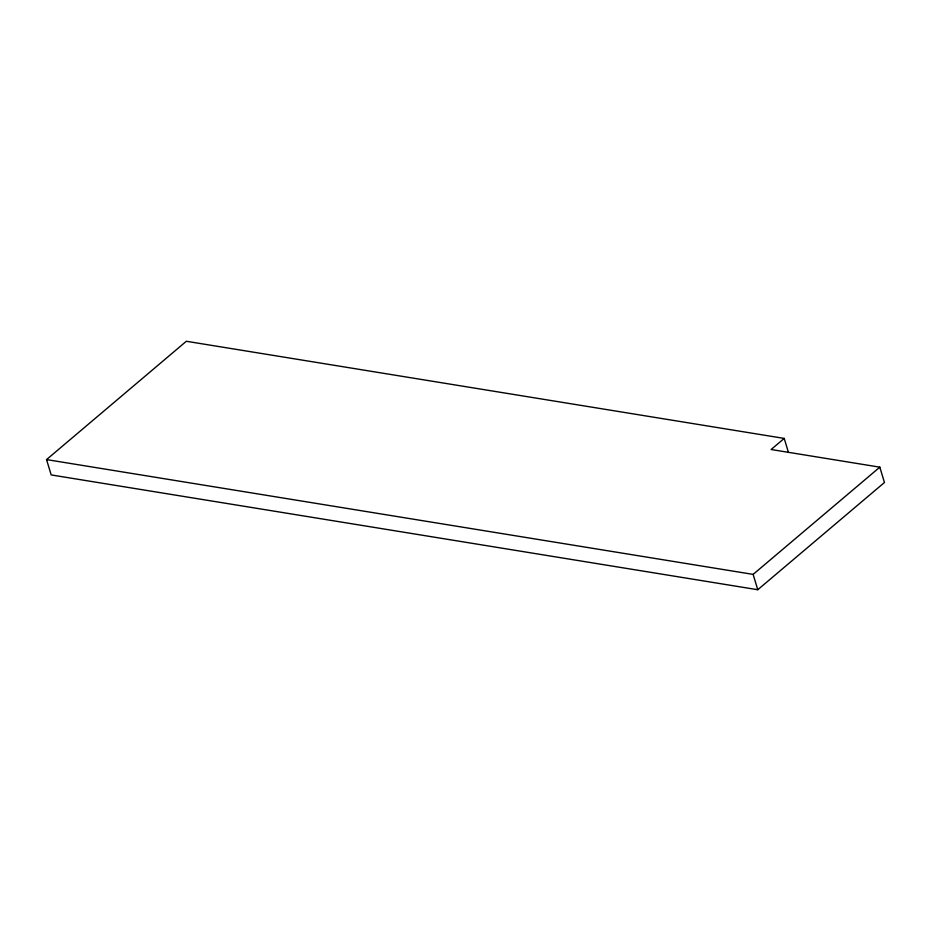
<?xml version="1.0" encoding="UTF-8"?>
<svg xmlns="http://www.w3.org/2000/svg" width="931" height="931" viewBox="0 0 931 931"><rect width="100%" height="100%" fill="white"/><g stroke="black" fill="none" stroke-linecap="round" stroke-linejoin="round"><path stroke-width="1.4" d="M784.216 438.42L771.112 449.51L879.818 467.164L884.45 482.502L757.764 589.73L51.182 474.926L46.55 459.588L186.34 341.27L784.216 438.42L788.464 452.466M46.55 459.588L753.132 574.392L879.818 467.164M753.132 574.392L757.764 589.73"/></g></svg>
